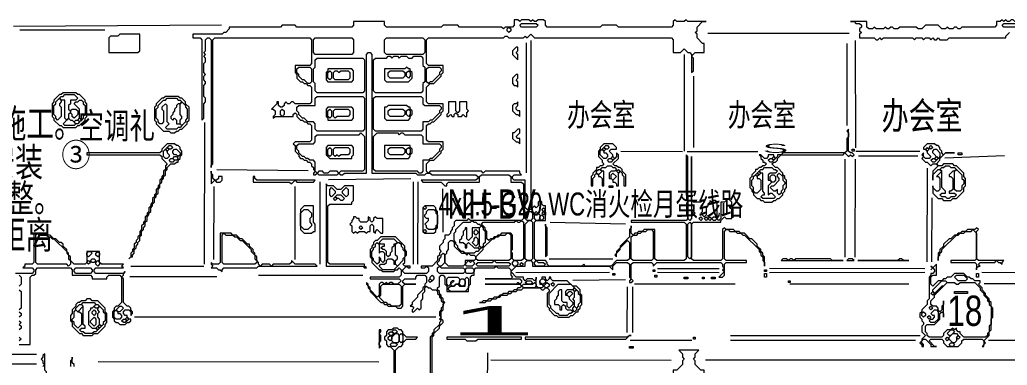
# Model space of a CAD drawing. Extents: x 10 to 1971, y 11 to 1392.
# Drawn here: x 490 to 1031, y 845 to 1034 of the extents above; entities that cross this region are included whole.
import ezdxf

# ---------------------------------------------------------------- set-up
doc = ezdxf.new("R2010")
doc.units = 0
for name, color, linetype, lineweight in [('OCR_TEXT', 6, 'Continuous', 0), ('TRACE_CURVE', 6, 'Continuous', 0), ('TRACE_STRAIGHT', 5, 'Continuous', 0), ('TRACE_TEXT_SYMBOL', 6, 'Continuous', 0)]:
    doc.layers.add(name, color=color, linetype=linetype, lineweight=lineweight)
doc.styles.add('wqy-unicode', font='wqy-unicode.lff')

msp = doc.modelspace()

# ---------------------------------------------------------------- linework, layer by layer
at = {"layer": 'TRACE_CURVE', "color": 6}
for points in [[(761, 1034), (761, 1031), (760, 1030), (756, 1030), (755, 1029), (754, 1030), (731, 1030), (730, 1031), (722, 1031), (721, 1030), (691, 1030), (690, 1031), (690, 1033), (673, 1033), (673, 1031), (672, 1030), (642, 1030), (641, 1031), (634, 1031), (633, 1030), (605, 1030), (605, 1029), (603, 1027), (602, 1027), (601, 1026), (585, 1026), (585, 1024), (589, 1024), (590, 1023), (590, 979), (591, 980), (591, 988), (592, 989), (592, 991), (591, 992), (591, 998), (592, 999), (592, 1000), (591, 1001), (591, 1003), (592, 1004), (591, 1005), (591, 1010), (592, 1011), (592, 1013), (591, 1014), (592, 1015), (591, 1016), (592, 1017), (592, 1023), (593, 1024), (594, 1024), (595, 1023), (595, 953), (595, 954), (596, 955), (596, 1023), (597, 1024), (649, 1024), (650, 1023), (650, 1010), (649, 1009), (641, 1009), (641, 1005)], [(861, 1026), (860, 1027), (861, 1028), (861, 1030), (864, 1033), (866, 1033), (856, 1033), (855, 1034), (854, 1033), (850, 1033), (849, 1034), (848, 1033), (848, 1031), (847, 1030), (818, 1030), (817, 1031), (809, 1031), (808, 1030), (779, 1030), (778, 1031), (778, 1033), (777, 1034), (774, 1034), (773, 1033), (772, 1033), (771, 1034), (770, 1033), (769, 1034), (765, 1034), (764, 1033), (763, 1034), (761, 1034)], [(745, 951), (744, 950), (743, 951), (715, 951), (714, 950), (713, 951), (713, 955), (715, 957), (717, 957), (721, 961), (721, 962), (722, 963), (722, 967), (714, 967), (713, 968), (713, 976), (714, 977), (715, 977), (716, 978), (717, 978), (721, 982), (721, 983), (722, 984), (722, 988), (714, 988), (713, 989), (713, 997), (715, 999), (717, 999), (721, 1003), (721, 1004), (722, 1005), (722, 1009), (714, 1009), (713, 1010), (713, 1023), (714, 1024), (755, 1024), (756, 1025), (757, 1025), (758, 1024), (766, 1024), (767, 1025), (768, 1024), (770, 1026), (772, 1024), (847, 1024), (848, 1023), (848, 1016), (852, 1016), (854, 1018), (856, 1016), (857, 1016), (858, 1015), (858, 1005), (859, 1006), (859, 1013), (858, 1014), (860, 1016), (865, 1016), (865, 1021), (864, 1021), (861, 1024), (861, 1026)], [(652, 951), (651, 950), (651, 949), (652, 949), (653, 950), (654, 949), (664, 949), (665, 950), (666, 949), (667, 949), (668, 950), (680, 950), (680, 1015), (681, 1016), (682, 1016), (683, 1015), (683, 950), (707, 950), (708, 949), (712, 949), (713, 950), (715, 950), (716, 949), (740, 949), (741, 948), (741, 947), (740, 946), (710, 946), (711, 945), (721, 945), (723, 943), (724, 943), (724, 944), (725, 945), (742, 945), (742, 948), (743, 949), (758, 949), (759, 948), (759, 945), (765, 945), (766, 944), (766, 925), (765, 924), (737, 924), (736, 925), (735, 924), (729, 924), (728, 923), (728, 921), (727, 920), (727, 919), (726, 918), (726, 917), (725, 916), (723, 916), (723, 914), (722, 913), (722, 912), (720, 910), (720, 908), (721, 907), (720, 906), (720, 905)], [(641, 1005), (642, 1004), (642, 1002), (644, 1000), (645, 1000), (646, 999), (647, 999), (648, 998), (649, 998), (650, 997), (650, 989), (649, 988), (641, 988), (640, 989), (639, 989), (638, 988), (637, 988), (636, 989), (635, 988), (635, 987), (634, 986), (633, 986), (632, 987), (632, 989), (631, 989), (631, 988), (628, 985), (629, 985), (630, 984), (630, 982), (629, 981), (629, 980), (630, 981), (640, 981), (640, 982), (641, 983), (642, 982), (642, 981), (644, 979), (645, 979), (646, 978), (647, 978), (648, 977), (649, 977), (650, 976), (650, 968), (649, 967), (641, 967), (640, 966), (641, 965), (641, 962), (643, 960), (643, 959), (644, 958), (645, 958), (646, 957), (647, 957), (648, 956), (649, 956), (650, 955), (650, 954), (651, 953), (651, 952), (652, 951)], [(571, 966), (568, 963), (568, 962), (567, 961), (527, 961), (527, 960), (567, 960), (568, 959), (568, 958), (571, 955), (570, 954), (570, 952), (569, 951), (569, 949), (568, 948), (568, 947), (567, 946), (567, 944), (566, 943), (566, 942), (565, 941), (565, 939), (564, 938), (564, 937), (563, 936), (563, 934), (562, 933), (562, 932), (561, 931), (561, 929), (560, 928), (560, 927), (559, 926), (559, 924), (558, 923), (558, 922), (557, 921), (557, 919), (556, 918), (556, 916), (555, 915), (555, 914), (554, 913), (554, 912), (553, 911), (553, 909), (552, 908), (552, 907), (551, 906), (551, 904), (550, 903), (551, 904), (552, 904), (552, 905), (553, 906), (553, 908), (554, 909), (554, 910), (555, 911), (555, 912), (556, 913), (556, 915), (557, 916), (557, 918)], [(557, 918), (558, 919), (558, 920), (559, 921), (559, 923), (560, 924), (560, 926), (561, 927), (561, 928), (562, 929), (562, 931), (563, 932), (563, 933), (564, 934), (564, 936), (565, 937), (565, 938), (566, 939), (566, 941), (567, 942), (567, 944), (568, 945), (568, 946), (569, 947), (569, 948), (570, 949), (570, 951), (571, 952), (571, 953), (573, 955), (575, 955), (576, 956), (577, 956), (577, 957), (578, 958), (578, 959), (579, 960), (579, 962), (578, 963), (578, 964), (577, 965), (576, 965), (575, 966), (571, 966)], [(885, 917), (884, 918), (882, 918), (881, 919), (877, 919), (876, 920), (875, 919), (875, 903), (874, 902), (859, 902), (858, 903), (858, 922), (859, 923), (874, 923), (874, 924), (876, 926), (877, 925), (880, 925), (880, 930), (879, 931), (879, 932), (880, 933), (880, 934), (878, 936), (876, 934), (874, 934), (874, 925), (873, 924), (872, 925), (872, 934), (871, 935), (870, 935), (869, 934), (868, 935), (868, 934), (867, 933), (867, 932), (866, 931), (866, 927), (865, 926), (863, 928), (864, 929), (864, 931), (863, 932), (865, 934), (864, 935), (863, 934), (859, 934), (858, 935), (858, 959), (858, 925), (857, 924), (856, 925), (856, 959), (855, 960), (855, 938), (856, 937), (856, 925), (855, 924), (825, 924), (825, 923), (854, 923), (855, 922), (855, 903)], [(855, 903), (854, 902), (839, 902), (838, 903), (838, 919), (832, 919), (831, 918), (829, 918), (828, 917), (827, 917), (826, 916), (825, 917), (825, 921), (825, 920), (824, 919), (824, 915), (819, 910), (819, 909), (817, 907), (817, 906), (816, 905), (817, 904), (817, 906), (819, 908), (819, 909), (823, 913), (824, 912), (824, 903), (823, 902), (817, 902), (814, 899), (800, 899), (799, 900), (798, 899), (780, 899), (779, 900), (779, 901), (778, 902), (773, 902), (772, 903), (772, 923), (773, 924), (778, 924), (778, 932), (777, 932), (776, 933), (776, 934), (775, 935), (774, 934), (774, 932), (773, 931), (772, 932), (770, 930), (768, 930), (767, 931), (767, 946), (761, 946), (760, 947), (760, 948), (761, 949), (765, 949), (764, 950), (764, 951), (745, 951)], [(771, 901), (771, 899), (813, 899), (815, 897), (815, 899), (817, 901), (823, 901), (824, 900), (824, 893), (825, 892), (824, 891), (824, 890), (825, 890), (826, 891), (825, 892), (825, 900), (826, 901), (836, 901), (837, 900), (837, 899), (839, 901), (874, 901), (875, 900), (875, 899), (876, 898), (875, 897), (876, 896), (873, 893), (875, 893), (876, 894), (876, 900), (877, 901), (888, 901), (888, 902), (877, 902), (876, 903), (876, 918), (877, 919), (878, 919), (879, 918), (882, 918), (883, 917), (885, 917), (886, 916), (887, 916), (895, 908), (895, 907), (896, 906), (896, 905), (897, 904), (897, 902), (898, 901), (898, 899), (898, 904), (897, 905), (897, 906), (896, 907), (896, 908), (894, 910), (894, 911), (891, 914), (890, 914), (887, 917), (885, 917)], [(720, 905), (719, 904), (719, 902), (716, 899), (710, 899), (710, 898), (712, 898), (713, 899), (714, 898), (714, 896), (713, 895), (701, 895), (700, 896), (700, 897), (702, 899), (703, 898), (704, 898), (704, 899), (701, 899), (700, 900), (701, 901), (701, 904), (702, 905), (702, 907), (701, 908), (701, 910), (696, 915), (688, 915), (686, 913), (685, 913), (684, 912), (684, 911), (683, 910), (683, 909), (682, 908), (682, 904), (683, 903), (683, 901), (687, 897), (688, 897), (689, 896), (695, 896), (696, 897), (697, 897), (698, 898), (699, 897), (699, 894), (698, 893), (682, 893), (682, 892), (698, 892), (699, 891), (697, 889), (695, 889), (694, 890), (693, 890), (692, 889), (691, 890), (690, 889), (689, 890), (688, 890), (687, 889), (687, 883), (686, 882)], [(722, 894), (723, 893), (723, 889), (724, 888), (724, 885), (736, 885), (736, 888), (737, 889), (737, 893), (738, 894), (739, 894), (739, 897), (740, 898), (750, 898), (751, 899), (752, 898), (758, 898), (759, 897), (759, 894), (760, 893), (759, 892), (745, 892), (764, 892), (765, 891), (765, 890), (764, 889), (763, 890), (762, 889), (745, 889), (764, 889), (765, 888), (764, 887), (763, 887), (762, 886), (761, 886), (760, 885), (758, 885), (757, 884), (755, 884), (754, 883), (753, 883), (752, 882), (750, 882), (749, 881), (747, 881), (746, 880), (744, 880), (743, 879), (742, 879), (745, 879), (746, 880), (748, 880), (749, 881), (751, 881), (752, 882), (753, 882), (754, 883), (757, 883), (758, 884), (759, 884), (760, 885), (762, 885), (763, 886), (765, 886)], [(765, 886), (766, 887), (775, 887), (776, 886), (777, 886), (778, 887), (779, 887), (780, 886), (780, 885), (779, 884), (779, 877), (780, 876), (780, 875), (783, 872), (784, 872), (785, 871), (791, 871), (792, 872), (793, 872), (795, 874), (796, 874), (796, 875), (797, 876), (797, 877), (798, 878), (798, 883), (797, 884), (797, 886), (795, 888), (793, 888), (790, 891), (782, 891), (781, 892), (781, 893), (780, 893), (780, 892), (779, 891), (778, 892), (778, 893), (776, 893), (776, 892), (775, 891), (775, 889), (776, 889), (777, 888), (776, 887), (774, 887), (773, 888), (773, 893), (773, 892), (772, 891), (771, 892), (768, 892), (767, 891), (766, 892), (766, 893), (762, 893), (759, 896), (762, 899), (767, 899), (767, 901), (768, 902), (770, 902), (771, 901)], [(686, 882), (682, 886), (682, 887), (681, 888), (681, 889), (680, 890), (680, 889), (681, 888), (681, 887), (682, 886), (682, 885), (688, 879), (689, 879), (690, 878), (691, 878), (692, 877), (696, 877), (697, 876), (699, 876), (700, 877), (700, 888), (701, 889), (707, 889), (701, 889), (700, 890), (700, 891), (701, 892), (707, 892), (707, 893), (708, 894), (712, 894), (713, 893), (713, 890), (712, 889), (712, 888), (711, 887), (711, 886), (708, 883), (708, 882), (705, 879), (705, 878), (704, 877), (705, 877), (706, 876), (705, 875), (705, 874), (706, 874), (708, 876), (709, 875), (710, 876), (710, 880), (711, 881), (711, 884), (712, 885), (712, 887), (713, 888), (714, 887), (715, 887), (716, 886), (718, 886), (719, 885), (719, 884), (720, 883), (720, 882)], [(716, 760), (716, 860), (717, 861), (717, 862), (720, 865), (720, 866), (722, 868), (722, 869), (721, 870), (721, 874), (722, 875), (722, 878), (723, 879), (722, 880), (722, 881), (721, 882), (721, 883), (720, 884), (720, 885), (719, 886), (719, 887), (720, 888), (720, 893), (721, 894), (722, 894)], [(720, 882), (721, 881), (721, 880), (722, 879), (722, 877), (721, 876), (721, 875), (720, 874), (720, 872), (721, 871), (720, 870), (721, 869), (720, 868), (720, 867), (717, 864), (717, 863), (716, 862), (716, 861), (715, 860), (715, 760)], [(696, 778), (696, 853), (698, 855), (699, 855), (700, 856), (700, 857), (702, 859), (707, 859), (708, 860), (702, 860), (700, 862), (700, 863), (699, 864), (698, 864), (697, 865), (695, 865), (694, 864), (692, 864), (691, 863), (691, 861), (690, 860), (690, 859), (691, 858), (691, 856), (692, 855), (693, 855), (695, 853), (695, 778)]]:
    msp.add_lwpolyline(points, dxfattribs=at)
for points in [[(757, 1029), (758, 1030), (759, 1029), (759, 1028), (758, 1027), (757, 1028)], [(764, 1031), (765, 1032), (773, 1032), (774, 1031), (773, 1030), (765, 1030)], [(651, 1023), (652, 1024), (672, 1024), (673, 1023), (673, 1016), (672, 1015), (652, 1015), (651, 1016)], [(690, 1023), (691, 1024), (711, 1024), (712, 1023), (712, 1016), (711, 1015), (691, 1015), (690, 1016)], [(652, 1012), (653, 1013), (678, 1013), (679, 1012), (679, 995), (678, 994), (653, 994), (652, 995), (652, 999), (651, 1000), (651, 1007), (652, 1008)], [(691, 1013), (692, 1014), (693, 1014), (694, 1013), (695, 1014), (697, 1014), (698, 1013), (699, 1014), (702, 1014), (703, 1013), (705, 1013), (706, 1014), (710, 1014), (711, 1013), (711, 1009), (712, 1008), (712, 1000), (711, 999), (711, 995), (710, 994), (685, 994), (684, 995), (684, 1012), (685, 1013)], [(642, 1007), (643, 1008), (649, 1008), (650, 1007), (650, 1000), (649, 999), (648, 999), (646, 1001), (645, 1001), (643, 1003), (643, 1004), (642, 1005)], [(713, 1007), (714, 1008), (720, 1008), (721, 1007), (721, 1006), (720, 1005), (720, 1004), (716, 1000), (715, 1000), (714, 999), (713, 1000)], [(652, 991), (653, 992), (678, 992), (679, 991), (679, 974), (678, 973), (653, 973), (652, 974), (652, 977), (651, 978), (648, 978), (646, 980), (645, 980), (643, 982), (643, 983), (642, 984), (642, 986), (643, 987), (652, 987)], [(684, 991), (685, 992), (710, 992), (711, 991), (711, 988), (712, 987), (720, 987), (721, 986), (721, 985), (720, 984), (720, 983), (716, 979), (715, 979), (714, 978), (711, 978), (711, 974), (710, 973), (685, 973), (684, 974)], [(633, 984), (634, 985), (635, 984), (635, 982), (634, 981), (633, 982)], [(676, 971), (677, 972), (679, 970), (679, 952), (678, 951), (666, 951), (665, 950), (664, 951), (660, 951), (659, 950), (657, 950), (656, 951), (654, 951), (653, 950), (652, 951), (652, 956), (651, 957), (649, 957), (648, 958), (647, 958), (646, 959), (645, 959), (643, 961), (643, 962), (642, 963), (642, 965), (643, 966), (651, 966), (652, 967), (652, 970), (653, 971)], [(686, 972), (697, 972), (698, 971), (699, 972), (700, 972), (701, 971), (710, 971), (711, 970), (711, 966), (720, 966), (721, 965), (721, 964), (720, 963), (720, 962), (716, 958), (715, 958), (714, 957), (711, 957), (711, 951), (710, 950), (709, 950), (708, 951), (685, 951), (684, 952), (684, 970)], [(569, 962), (570, 963), (571, 962), (571, 961), (572, 960), (572, 959), (571, 958), (570, 958), (569, 959)], [(570, 963), (571, 964), (572, 963), (571, 962)], [(571, 964), (572, 965), (573, 965), (574, 964), (573, 963), (572, 963)], [(574, 962), (575, 963), (576, 963), (578, 961), (578, 960), (577, 959), (576, 960), (575, 960), (574, 961)], [(572, 957), (573, 958), (574, 958), (575, 957), (574, 956), (573, 956)], [(574, 958), (575, 959), (576, 959), (577, 958), (576, 957), (575, 957)], [(776, 930), (777, 931), (778, 930), (777, 929)], [(767, 928), (768, 929), (770, 929), (771, 928), (771, 925), (770, 924), (768, 924), (767, 925)], [(772, 928), (773, 929), (775, 927), (775, 925), (774, 924), (773, 924), (772, 925)], [(775, 926), (776, 927), (777, 926), (777, 925), (776, 924), (775, 925)], [(776, 928), (777, 929), (778, 928), (777, 927)], [(858, 928), (859, 929), (860, 928), (859, 927)], [(862, 925), (863, 926), (864, 925), (863, 924)], [(865, 925), (866, 926), (867, 925), (866, 924)], [(867, 925), (868, 926), (869, 925), (868, 924)], [(869, 925), (870, 926), (871, 926), (872, 925), (871, 924), (870, 924)], [(737, 923), (738, 924), (739, 923), (740, 923), (741, 922), (742, 922), (743, 921), (742, 920), (738, 920), (738, 915), (736, 913), (735, 914), (735, 920), (734, 920), (734, 919), (733, 918), (733, 916), (732, 915), (732, 914), (731, 913), (731, 912), (733, 912), (734, 911), (734, 909), (735, 909), (735, 911), (736, 912), (739, 909), (741, 909), (742, 908), (741, 907), (740, 907), (739, 906), (734, 906), (733, 907), (732, 907), (730, 909), (730, 910), (729, 911), (729, 912), (728, 913), (728, 917), (729, 918), (729, 919), (733, 923)], [(739, 918), (740, 919), (741, 918), (741, 917), (740, 916), (739, 917)], [(742, 920), (743, 921), (744, 920), (744, 919), (745, 918), (745, 912), (744, 911), (744, 910), (743, 909), (742, 910)], [(761, 923), (762, 924), (763, 923), (764, 923), (765, 924), (766, 923), (766, 903), (765, 902), (761, 902), (760, 903), (760, 906), (759, 907), (760, 908), (760, 916), (759, 917), (754, 917), (753, 916), (752, 916), (751, 915), (750, 915), (749, 914), (748, 914), (747, 913), (746, 914), (746, 918), (745, 919), (745, 920), (743, 922), (744, 923)], [(769, 924), (770, 924), (771, 923), (771, 903), (770, 902), (768, 902), (767, 903), (767, 922)], [(833, 918), (834, 919), (836, 919), (837, 918), (837, 903), (836, 902), (826, 902), (825, 903), (825, 915), (826, 916), (828, 916), (829, 917), (830, 917), (831, 918)], [(856, 922), (857, 923), (858, 922), (858, 904), (857, 903), (856, 904)], [(689, 914), (695, 914), (697, 912), (696, 911), (695, 911), (695, 910), (694, 909), (694, 907), (693, 906), (693, 905), (692, 904), (691, 905), (691, 907), (690, 908), (689, 908), (688, 909), (689, 910), (690, 910), (690, 911), (688, 911), (687, 912)], [(739, 914), (740, 915), (741, 914), (741, 911), (740, 910), (738, 912), (739, 913)], [(756, 916), (757, 917), (758, 917), (759, 916), (759, 903), (758, 902), (741, 902), (740, 903), (740, 904), (744, 908), (744, 909), (749, 914), (750, 914), (751, 915), (752, 915), (753, 916)], [(685, 911), (686, 912), (687, 911), (687, 906), (688, 907), (689, 907), (690, 906), (690, 902), (689, 901), (688, 902), (688, 903), (687, 904), (687, 901), (686, 900), (684, 902), (684, 903), (683, 904), (683, 907), (684, 908), (684, 909), (685, 910)], [(696, 911), (697, 912), (698, 912), (699, 911), (699, 910), (700, 909), (700, 908), (701, 907), (701, 904), (700, 903), (700, 902), (697, 899), (696, 900), (696, 902), (697, 903), (697, 904), (696, 905)], [(725, 912), (726, 913), (727, 913), (728, 912), (728, 910), (732, 906), (734, 906), (735, 905), (736, 906), (737, 905), (739, 905), (740, 904), (740, 903), (739, 902), (734, 902), (734, 900), (733, 899), (725, 899), (723, 901), (723, 905), (724, 906), (724, 907), (725, 908)], [(741, 909), (742, 910), (743, 909), (742, 908)], [(691, 902), (692, 903), (694, 903), (695, 902), (695, 900), (696, 900), (697, 899), (695, 897), (689, 897), (687, 899), (688, 900), (690, 900), (691, 901)], [(721, 905), (722, 906), (723, 905), (723, 901), (721, 899), (720, 899), (719, 900), (719, 901), (720, 902), (720, 903), (721, 904)], [(719, 898), (720, 899), (721, 898), (733, 898), (734, 897), (734, 896), (733, 895), (720, 895), (719, 896)], [(736, 902), (737, 901), (738, 902), (739, 901), (739, 900), (738, 899), (735, 899), (734, 900)], [(734, 897), (735, 898), (738, 898), (739, 897), (739, 896), (738, 895), (735, 895), (734, 896)], [(749, 901), (750, 902), (751, 901), (758, 901), (759, 900), (758, 899), (741, 899), (740, 900), (741, 901)], [(760, 901), (761, 902), (762, 902), (763, 901), (763, 900), (762, 899), (761, 899), (760, 900)], [(764, 900), (765, 901), (766, 900), (765, 899)], [(772, 901), (773, 902), (774, 901), (777, 901), (778, 900), (777, 899), (773, 899), (772, 900)], [(714, 891), (715, 892), (716, 891), (715, 890)], [(715, 893), (716, 894), (717, 893), (717, 892), (716, 891), (715, 892)], [(724, 892), (725, 893), (730, 893), (731, 892), (731, 890), (730, 889), (729, 889), (728, 888), (727, 888), (726, 889), (728, 891), (727, 891), (726, 890), (726, 889), (725, 888), (724, 889)], [(734, 892), (735, 893), (736, 892), (736, 887), (734, 885), (726, 885), (725, 886), (725, 887), (726, 888), (728, 888), (729, 889), (730, 889), (731, 888), (734, 888)], [(731, 891), (732, 892), (733, 892), (734, 891), (734, 889), (733, 888), (732, 888), (731, 889)], [(775, 891), (776, 892), (777, 892), (778, 891), (778, 890), (777, 889), (776, 889), (775, 890)], [(688, 888), (689, 889), (698, 889), (699, 888), (699, 878), (698, 877), (694, 877), (693, 878), (692, 878), (691, 879), (690, 879), (687, 882), (688, 883)], [(771, 889), (772, 890), (773, 889), (773, 888), (772, 887), (766, 887), (765, 888), (766, 889)], [(767, 890), (768, 891), (770, 891), (771, 890), (770, 889), (768, 889)], [(779, 890), (780, 889), (780, 888), (779, 887), (778, 887), (777, 888)], [(785, 889), (792, 889), (794, 887), (793, 886), (790, 886), (789, 885), (789, 883), (790, 883), (791, 882), (791, 881), (793, 879), (793, 878), (791, 876), (790, 877), (790, 879), (788, 879), (787, 880), (787, 886), (786, 886), (785, 885), (785, 883), (784, 882), (784, 881), (783, 880), (783, 878), (785, 878), (786, 877), (786, 875), (787, 875), (787, 877), (788, 878), (789, 877), (789, 876), (790, 875), (792, 875), (793, 874), (792, 873), (791, 873), (790, 872), (786, 872), (785, 873), (784, 873), (781, 876), (781, 877), (780, 878), (780, 884)], [(781, 889), (782, 890), (783, 889), (782, 888)], [(793, 886), (794, 887), (795, 886), (794, 885)], [(790, 884), (791, 885), (792, 885), (793, 884), (791, 882), (790, 883)], [(794, 885), (795, 886), (796, 885), (796, 884), (797, 883), (797, 879), (796, 878), (796, 877), (795, 876), (794, 877), (794, 880), (793, 881), (794, 882)], [(793, 876), (794, 877), (795, 876), (795, 875), (794, 874), (793, 875)], [(692, 862), (693, 863), (694, 863), (695, 862), (694, 861), (693, 861)], [(692, 860), (693, 861), (694, 860), (694, 859), (693, 858), (692, 859)], [(694, 863), (695, 864), (696, 864), (697, 863), (696, 862), (695, 862)], [(696, 862), (697, 862), (698, 861), (698, 858), (697, 857), (695, 857), (694, 858), (694, 860)], [(698, 861), (699, 862), (700, 861), (700, 858), (699, 857), (698, 858)], [(693, 856), (694, 857), (696, 857), (697, 856), (696, 855), (694, 855)]]:
    msp.add_lwpolyline(points, close=True, dxfattribs=at)
at = {"layer": 'TRACE_STRAIGHT', "color": 5}
for p, q in [((486.89, 1030.4), (600.66, 1031.22)), ((490.36, 1028.38), (536.88, 1028.38)), ((770.18, 932.62), (770.21, 1022.63)), ((866.87, 1026.7), (944.37, 1026.72)), ((947.61, 1022.63), (947.67, 963.87)), ((767.43, 1021.38), (767.51, 950.12)), ((943, 1021), (943, 976)), ((854, 1015), (854, 962)), ((859, 1003), (859, 964)), ((591.44, 900.12), (591.62, 977.63)), ((819.37, 961.89), (853.13, 961.81)), ((855.62, 961.77), (894.37, 961.87)), ((942.05, 903.87), (942.06, 957.63)), ((947.62, 903.87), (947.66, 957.63)), ((948, 962), (983, 962)), ((949.37, 959.35), (981.88, 959.34)), ((996.64, 958.34), (1029.4, 959.54)), ((598.12, 951.88), (648.14, 951.38)), ((987.01, 901.37), (987.19, 952.63)), ((659.36, 946.42), (704.38, 946.95)), ((596.48, 902.62), (596.78, 942.63)), ((640.81, 942.63), (640.85, 902.62)), ((654.45, 945.13), (654.51, 900.12)), ((705.6, 945.13), (705.61, 900.12)), ((708.25, 900.12), (708.34, 945.13)), ((721.66, 941.38), (721.85, 917.63)), ((989.61, 901.37), (989.73, 936.37)), ((780.61, 923.13), (821.86, 922.08)), ((780, 903), (815, 903)), ((551, 899), (591, 899)), ((839.38, 897.67), (873.12, 897.68)), ((900.63, 897.84), (985.63, 897.7)), ((550.62, 893.37), (598.12, 893.33)), ((621, 894), (678, 894)), ((761.87, 895.57), (813.12, 895.59)), ((839.38, 895.59), (873.13, 895.52)), ((900.62, 895.56), (985.63, 895.59)), ((1016.88, 895.63), (1049.38, 895.49)), ((793.11, 891.23), (821.87, 891.71)), ((822.85, 862.62), (822.86, 887.63)), ((825.89, 862.62), (825.89, 887.63)), ((826.87, 889.35), (881.88, 889.33)), ((911.87, 889.34), (976.88, 889.34)), ((1018.12, 889.47), (1153.13, 889)), ((553.13, 871.1), (718.12, 871.12)), ((879.37, 860.93), (983.13, 860.89)), ((824.37, 858.47), (858.13, 858.36)), ((879.37, 858.4), (980.63, 858.39)), ((1020.62, 858.4), (1101.88, 858.38)), ((361.87, 850.7), (499.37, 850.77)), ((745.99, 758.88), (746.51, 851.38)), ((361.87, 845.96), (499.38, 845.42)), ((533.12, 846.63), (686.87, 846.52)), ((748.12, 847.57), (846.87, 847.53)), ((865.63, 847.66), (1111.88, 847.59))]:
    msp.add_line(p, q, dxfattribs=at)
at = {"layer": 'TRACE_TEXT_SYMBOL', "color": 6}
for points in [[(1028, 1034), (1027, 1033), (1025, 1033), (1025, 1031), (1024, 1030), (1006, 1030), (1005, 1029), (1004, 1029), (1003, 1030), (1002, 1030), (1001, 1029), (999, 1029), (998, 1030), (997, 1029), (995, 1029), (993, 1031), (986, 1031), (984, 1029), (982, 1029), (981, 1030), (972, 1030), (971, 1029), (969, 1029), (968, 1030), (967, 1030), (966, 1029), (965, 1029), (964, 1030), (963, 1029), (959, 1029), (958, 1030), (957, 1029), (955, 1029), (954, 1030), (954, 1033), (945, 1033), (947, 1033), (948, 1032), (950, 1032), (951, 1031), (951, 1030), (950, 1029), (950, 1028), (951, 1027), (950, 1026), (950, 1024), (958, 1024), (959, 1023), (960, 1023), (961, 1024), (962, 1023), (963, 1024), (979, 1024), (980, 1023), (981, 1024), (984, 1024), (985, 1023), (986, 1024), (988, 1024), (989, 1023), (990, 1024), (991, 1023), (992, 1023), (993, 1024)], [(1073, 1029), (1071, 1029), (1070, 1030), (1061, 1030), (1060, 1029), (1058, 1029), (1057, 1030), (1043, 1030), (1042, 1031), (1042, 1033), (1040, 1033), (1039, 1034), (1038, 1033), (1035, 1033), (1034, 1034), (1033, 1034), (1032, 1033), (1031, 1033), (1030, 1034), (1029, 1033), (1028, 1034)], [(993, 1024), (994, 1023), (998, 1023), (999, 1024), (1030, 1024), (1030, 1025), (1032, 1027)], [(944, 974), (943, 973), (944, 972), (944, 970), (943, 969), (943, 962), (942, 961), (908, 961), (907, 960), (905, 960), (905, 959), (904, 958), (903, 959), (903, 960), (900, 960), (900, 959), (899, 958), (898, 958), (896, 960), (895, 960), (896, 959), (896, 958), (897, 957), (897, 956), (898, 956), (899, 955), (898, 954), (897, 954), (896, 953), (895, 953), (894, 952), (893, 952), (893, 951), (891, 949), (891, 948), (890, 947), (890, 942), (891, 941), (891, 940), (892, 939), (892, 938), (894, 936), (895, 936), (896, 935), (897, 935), (898, 934), (902, 934), (903, 935), (904, 935), (905, 936), (906, 936), (908, 938), (908, 939), (909, 940), (909, 941), (910, 942), (910, 946), (909, 947), (909, 948), (908, 949), (908, 950), (905, 953), (904, 953), (902, 955)], [(902, 955), (903, 956), (904, 956), (905, 957), (905, 958), (907, 960), (941, 960), (942, 961), (944, 959), (945, 960), (946, 959), (947, 960), (946, 961), (945, 961), (944, 962), (944, 974)], [(810, 966), (808, 964), (808, 963), (807, 962), (807, 959), (809, 957), (809, 956), (810, 955), (809, 954), (808, 954), (807, 953), (806, 953), (806, 952), (804, 950), (804, 949), (803, 948), (803, 943), (804, 943), (804, 947), (805, 948), (805, 949), (806, 950), (807, 949), (807, 948), (808, 948), (809, 947), (809, 943), (810, 943), (810, 951), (809, 951), (808, 952), (809, 953), (811, 953), (812, 954), (814, 954), (815, 953), (816, 953), (817, 952), (816, 951), (814, 951), (813, 950), (813, 947), (814, 947), (815, 946), (815, 945), (816, 945), (817, 944), (817, 943), (818, 943), (818, 950), (819, 951), (820, 950), (820, 949), (821, 948), (821, 943), (822, 943), (822, 949), (820, 951), (820, 952), (819, 953), (818, 953), (817, 954), (816, 954), (815, 955)], [(815, 955), (818, 958), (818, 960), (817, 961), (817, 959), (816, 958), (815, 959), (815, 960), (813, 962), (814, 963), (817, 963), (817, 964), (815, 966), (810, 966)], [(987, 966), (985, 964), (985, 963), (986, 963), (987, 962), (987, 961), (989, 959), (988, 958), (986, 958), (985, 959), (985, 961), (984, 960), (985, 959), (984, 958), (986, 956), (987, 956), (989, 954), (990, 955), (992, 955), (993, 954), (990, 951), (990, 946), (990, 949), (993, 952), (994, 952), (995, 951), (992, 948), (993, 948), (994, 947), (994, 941), (993, 940), (992, 940), (990, 942), (990, 943), (990, 939), (993, 936), (995, 936), (996, 935), (1000, 935), (1001, 936), (1003, 936), (1007, 940), (1007, 942), (1008, 943), (1008, 947), (1007, 948), (1007, 950), (1003, 954), (1002, 954), (1001, 955), (996, 955), (995, 954), (993, 954), (992, 955), (994, 957), (994, 958), (997, 961), (1002, 961), (997, 961), (996, 960), (995, 961), (995, 962), (994, 963), (994, 964)], [(994, 964), (993, 965), (992, 965), (991, 966), (987, 966)], [(498, 917), (498, 901), (497, 900), (493, 900), (493, 899), (492, 898), (497, 898), (498, 897), (498, 896), (497, 895), (488, 895)], [(545, 867), (548, 867), (549, 868), (550, 868), (551, 869), (551, 870), (550, 870), (549, 871), (549, 872), (548, 872), (547, 873), (547, 874), (548, 875), (550, 875), (551, 874), (551, 872), (552, 873), (552, 874), (551, 875), (551, 876), (550, 877), (549, 877), (547, 879), (547, 892), (546, 893), (547, 894), (547, 895), (548, 896), (547, 895), (532, 895), (531, 896), (531, 897), (532, 898), (547, 898), (546, 899), (547, 900), (535, 900), (534, 901), (534, 907), (527, 907), (527, 901), (526, 900), (520, 900), (518, 902), (518, 904), (517, 905), (517, 906), (516, 907), (516, 908), (514, 910), (514, 911), (513, 912), (512, 912), (510, 914), (509, 914), (507, 916), (505, 916), (504, 917), (498, 917)], [(490, 856), (496, 856), (496, 893), (497, 894), (498, 894), (499, 895), (499, 897), (500, 898), (518, 898), (519, 897), (519, 894), (529, 894), (530, 893), (530, 892), (538, 892), (538, 893), (539, 894), (545, 894), (546, 893), (546, 879), (544, 877), (543, 877), (542, 876), (542, 875), (541, 874), (541, 871), (542, 870), (542, 869), (543, 868), (544, 868), (545, 867)], [(992, 900), (990, 898), (989, 899), (990, 898), (989, 897), (990, 898), (991, 897), (991, 896), (990, 895), (989, 895), (989, 894), (988, 893), (988, 881), (987, 880), (987, 878), (984, 875), (984, 874), (983, 873), (983, 871), (984, 870), (984, 869), (985, 868), (985, 867), (984, 866), (984, 863), (986, 861), (984, 859), (984, 858), (983, 857), (984, 856), (984, 855), (985, 855), (985, 856), (984, 857), (984, 858), (985, 859), (986, 859), (989, 856), (989, 855), (992, 855), (991, 855), (988, 858), (989, 859), (995, 859), (996, 858), (996, 857), (998, 855), (1004, 855), (1006, 857), (1006, 858), (1007, 859), (1017, 859), (1018, 858), (1018, 856), (1017, 855), (1018, 855), (1018, 856), (1019, 857), (1018, 858), (1021, 861), (1021, 863), (1022, 864), (1022, 870), (1023, 871)], [(1023, 871), (1023, 876), (1022, 877), (1022, 879), (1021, 880), (1021, 881), (1019, 883), (1019, 884), (1017, 886), (1017, 887), (1015, 889), (1016, 890), (1016, 891), (1013, 891), (1012, 892), (1011, 892), (1010, 893), (1009, 893), (1007, 895), (1002, 895), (1000, 893), (998, 893), (997, 892), (996, 892), (995, 891), (993, 891), (990, 888), (989, 889), (989, 893), (990, 894), (992, 894), (992, 900)], [(490, 894), (491, 893), (491, 889), (490, 888)], [(490, 886), (491, 885), (491, 876), (490, 875)], [(490, 874), (491, 873), (491, 872), (490, 871)], [(490, 869), (491, 868), (490, 867), (491, 866), (491, 865), (490, 864)], [(490, 860), (491, 859), (490, 858)], [(504, 851), (503, 850), (503, 849), (502, 848), (503, 847), (503, 846), (504, 845), (503, 844)], [(506, 835), (505, 836), (505, 841), (504, 842), (504, 851)], [(520, 844), (520, 845), (519, 846), (519, 849), (519, 848), (518, 847), (518, 844)]]:
    msp.add_lwpolyline(points, dxfattribs=at)
for points in [[(1028, 1031), (1029, 1032), (1038, 1032), (1039, 1031), (1038, 1030), (1029, 1030)], [(545, 1026), (544, 1025), (540, 1025), (539, 1024), (539, 1016), (555, 1016), (556, 1017), (556, 1026)], [(762, 1019), (760, 1017), (760, 1015), (763, 1012), (763, 1015), (762, 1016), (763, 1017), (763, 1019)], [(659, 1007), (659, 1006), (658, 1005), (658, 1001), (659, 1000), (672, 1000), (673, 1001), (673, 1006), (672, 1007)], [(659, 1005), (660, 1006), (661, 1005), (661, 1002), (660, 1001), (659, 1002)], [(662, 1005), (663, 1006), (664, 1006), (665, 1005), (666, 1006), (670, 1006), (671, 1005), (671, 1002), (670, 1001), (663, 1001), (662, 1002)], [(702, 1008), (701, 1007), (690, 1007), (690, 1001), (691, 1000), (703, 1000), (705, 1002), (705, 1005), (704, 1006), (704, 1007), (703, 1007)], [(692, 1005), (693, 1006), (700, 1006), (701, 1005), (701, 1003), (700, 1002), (693, 1002), (692, 1003)], [(702, 1005), (703, 1006), (704, 1005), (704, 1003), (703, 1002), (702, 1003)], [(762, 1004), (760, 1002), (760, 999), (761, 998), (762, 998), (763, 997), (763, 1000), (762, 1001), (763, 1002), (763, 1004)], [(514, 994), (513, 993), (512, 993), (509, 990), (509, 989), (508, 988), (508, 981), (509, 980), (509, 979), (512, 976), (513, 976), (514, 975), (521, 975), (522, 976), (523, 976), (526, 979), (526, 980), (527, 981), (527, 988), (526, 989), (526, 990), (523, 993), (522, 993), (521, 994)], [(512, 991), (513, 990), (513, 989), (512, 988), (512, 987), (513, 986), (513, 981), (511, 979), (510, 980), (510, 981), (509, 982), (509, 987), (510, 988), (510, 989)], [(514, 992), (515, 993), (520, 993), (522, 991), (521, 990), (518, 990), (518, 988), (517, 987), (517, 985), (518, 984), (518, 983), (517, 982), (517, 980), (516, 979), (515, 980), (515, 990), (513, 990), (512, 991), (513, 992)], [(522, 989), (523, 990), (524, 990), (525, 989), (525, 988), (526, 987), (526, 982), (525, 981), (525, 980), (524, 979), (523, 980), (523, 985), (520, 988), (521, 989)], [(570, 992), (569, 991), (568, 991), (565, 988), (565, 987), (564, 986), (564, 979), (565, 978), (565, 977), (569, 973), (572, 973), (573, 972), (575, 972), (576, 973), (577, 973), (578, 974), (579, 974), (582, 977), (582, 978), (583, 979), (583, 986), (581, 988), (581, 989), (579, 991), (578, 991), (577, 992)], [(570, 990), (571, 991), (576, 991), (577, 990), (578, 990), (579, 989), (578, 988), (577, 988), (576, 987), (576, 986), (575, 985), (575, 984), (574, 983), (574, 982), (573, 981), (573, 980), (574, 979), (575, 980), (576, 979), (576, 977), (578, 977), (579, 976), (578, 975), (577, 975), (576, 974), (571, 974), (570, 975), (572, 977), (571, 978), (571, 987), (570, 988), (568, 986), (568, 985), (569, 984), (569, 978), (568, 977), (567, 977), (566, 978), (566, 979), (565, 980), (565, 985), (566, 986), (566, 987), (569, 990)], [(518, 984), (519, 985), (521, 985), (522, 984), (522, 982), (520, 980), (519, 981), (519, 982), (518, 983)], [(578, 988), (579, 989), (581, 987), (581, 986), (582, 985), (582, 980), (581, 979), (581, 978), (579, 976), (578, 977), (578, 979), (579, 980), (579, 981), (578, 982)], [(659, 986), (658, 985), (658, 981), (659, 980), (659, 979), (672, 979), (673, 980), (673, 985), (672, 986)], [(659, 984), (660, 985), (661, 984), (661, 981), (660, 980), (659, 981)], [(662, 984), (663, 985), (670, 985), (671, 984), (671, 982), (670, 981), (664, 981), (663, 980), (662, 981)], [(692, 987), (691, 986), (690, 986), (690, 980), (691, 979), (703, 979), (704, 980), (704, 981), (705, 982), (705, 984), (704, 985), (704, 986), (703, 986), (702, 987)], [(692, 984), (693, 985), (700, 985), (701, 984), (701, 982), (700, 981), (693, 981), (692, 982)], [(702, 984), (703, 985), (704, 984), (704, 982), (703, 981), (702, 982)], [(725, 989), (725, 983), (724, 982), (724, 981), (725, 981), (726, 982), (727, 981), (728, 981), (728, 982), (729, 983), (730, 982), (730, 981), (732, 981), (733, 982), (734, 981), (735, 981), (735, 983), (736, 984), (735, 985), (735, 989), (731, 989), (731, 984), (730, 983), (729, 984), (729, 989)], [(763, 989), (762, 988), (761, 988), (760, 987), (760, 984), (762, 982), (763, 982), (764, 981), (764, 984), (763, 984), (762, 985), (762, 986), (763, 987)], [(517, 980), (518, 979), (519, 979), (521, 977), (520, 976), (515, 976), (514, 977)], [(520, 978), (521, 979), (522, 979), (523, 978), (522, 977), (521, 977)], [(522, 979), (523, 980), (524, 979), (523, 978)], [(763, 974), (761, 972), (760, 972), (760, 969), (762, 967), (763, 967), (764, 966), (764, 969), (763, 969), (762, 970), (764, 972), (764, 974)], [(659, 965), (658, 964), (658, 960), (660, 958), (672, 958), (672, 959), (673, 960), (673, 964), (672, 965)], [(659, 963), (660, 964), (661, 963), (661, 960), (660, 959), (659, 960)], [(662, 963), (663, 964), (670, 964), (671, 963), (671, 961), (670, 960), (666, 960), (665, 959), (664, 960), (663, 959), (662, 960)], [(690, 965), (690, 959), (691, 958), (703, 958), (704, 959), (704, 960), (705, 961), (705, 963), (704, 964), (704, 965)], [(692, 963), (693, 964), (700, 964), (701, 963), (701, 961), (700, 960), (693, 960), (692, 961)], [(702, 963), (703, 964), (704, 963), (704, 961), (703, 960), (702, 961)], [(808, 962), (809, 963), (810, 962), (810, 961), (811, 961), (812, 960), (812, 959), (811, 958), (810, 958), (808, 960)], [(809, 963), (810, 964), (811, 963), (810, 962)], [(810, 964), (811, 965), (812, 965), (813, 964), (812, 963), (811, 963)], [(946, 963), (947, 963), (947, 962), (946, 962)], [(986, 963), (987, 964), (988, 963), (987, 962)], [(988, 964), (989, 965), (990, 964), (989, 963)], [(990, 962), (991, 963), (992, 963), (994, 961), (994, 959), (993, 958), (990, 961)], [(812, 957), (813, 958), (814, 958), (815, 957), (814, 956), (813, 956)], [(814, 958), (815, 959), (816, 958), (815, 957)], [(900, 957), (901, 958), (902, 958), (903, 957), (902, 956), (901, 956)], [(902, 958), (903, 959), (904, 958), (903, 957)], [(989, 957), (990, 958), (991, 958), (992, 957), (991, 956), (990, 956)], [(991, 958), (992, 959), (993, 958), (992, 957)], [(1004, 961), (1006, 961), (1006, 960), (1004, 960)], [(806, 951), (807, 952), (808, 952), (809, 951), (807, 949), (806, 950)], [(817, 951), (818, 952), (819, 951), (818, 950)], [(897, 952), (898, 953), (902, 953), (903, 952), (904, 952), (905, 951), (904, 950), (901, 950), (900, 949), (900, 946), (901, 946), (902, 945), (900, 943), (900, 938), (901, 939), (902, 939), (904, 937), (903, 936), (897, 936), (896, 937), (897, 938), (898, 938), (898, 939), (897, 940), (897, 950), (896, 950), (895, 951), (896, 952)], [(996, 953), (997, 954), (999, 954), (1000, 953), (1002, 953), (1003, 952), (1002, 951), (1001, 951), (999, 949), (999, 948), (1000, 948), (1001, 947), (1001, 941), (1000, 940), (999, 940), (999, 939), (1002, 939), (1003, 938), (1002, 937), (1000, 937), (999, 936), (998, 936), (997, 937), (995, 937), (994, 938), (995, 939), (997, 939), (997, 940), (995, 942), (995, 951), (994, 952), (995, 953)], [(1002, 951), (1003, 952), (1006, 949), (1006, 947), (1007, 946), (1007, 944), (1006, 943), (1006, 941), (1005, 940), (1003, 940), (1002, 941)], [(595, 951), (595, 944), (597, 946), (598, 945), (600, 945), (601, 946), (601, 948), (599, 948), (599, 947), (598, 946), (597, 946), (596, 947), (596, 949), (595, 950)], [(618, 948), (618, 945), (638, 945), (639, 944), (641, 946), (642, 945), (651, 945), (652, 946), (620, 946), (619, 947), (619, 948)], [(814, 949), (815, 950), (817, 948), (815, 946), (814, 947)], [(892, 948), (893, 949), (894, 948), (894, 947), (895, 947), (896, 946), (896, 941), (894, 939), (893, 939), (892, 940), (892, 942), (891, 943), (891, 946), (892, 947)], [(893, 949), (894, 950), (895, 949), (894, 948)], [(894, 950), (895, 951), (896, 950), (895, 949)], [(905, 949), (906, 950), (908, 948), (908, 946), (909, 945), (909, 944), (908, 943), (908, 941), (907, 940), (907, 939), (906, 938), (905, 939), (905, 941), (904, 940), (903, 940), (901, 942), (902, 943), (903, 943), (906, 946), (906, 947), (905, 948)], [(901, 948), (902, 949), (903, 949), (904, 948), (904, 946), (903, 945), (902, 945), (901, 946)], [(658, 944), (658, 899), (678, 899), (679, 898), (680, 898), (679, 899), (679, 900), (660, 900), (659, 901), (659, 932), (660, 933), (672, 933), (672, 934), (673, 935), (673, 943), (668, 943), (666, 941), (664, 941), (662, 943), (659, 943)], [(660, 941), (661, 942), (663, 940), (663, 939), (661, 937), (660, 938)], [(669, 942), (670, 941), (670, 938), (669, 937), (667, 939), (667, 940)], [(813, 943), (815, 943), (815, 942), (813, 942)], [(662, 936), (663, 937), (664, 936), (663, 935)], [(663, 937), (664, 938), (666, 938), (668, 936), (667, 935), (666, 935), (665, 936), (664, 936)], [(646, 932), (644, 930), (644, 919), (646, 917), (650, 917), (651, 918), (652, 918), (652, 922), (651, 923), (651, 932)], [(646, 930), (648, 930), (650, 928), (650, 926), (649, 925), (649, 923), (650, 922), (650, 921), (648, 919), (646, 919), (644, 921), (644, 928)], [(712, 932), (711, 931), (711, 918), (712, 917), (717, 917), (718, 918), (718, 919), (719, 920), (719, 929), (718, 930), (718, 931), (717, 932)], [(711, 931), (712, 932), (713, 931), (712, 930)], [(713, 929), (714, 930), (717, 930), (718, 929), (718, 928), (719, 927), (719, 922), (718, 921), (718, 920), (717, 919), (714, 919), (713, 920), (713, 921), (712, 922), (714, 924), (714, 925), (713, 925), (712, 926), (712, 927), (713, 928)], [(673, 926), (673, 925), (672, 924), (672, 923), (671, 922), (672, 921), (672, 918), (673, 917), (674, 918), (675, 917), (676, 918), (679, 918), (680, 917), (681, 918), (682, 918), (682, 921), (683, 922), (684, 921), (684, 918), (685, 917), (685, 918), (686, 919), (688, 917), (689, 917), (689, 925), (686, 925), (685, 926), (684, 925), (684, 924), (683, 923), (682, 924), (682, 925), (681, 926), (681, 924), (680, 923), (677, 923), (676, 924), (676, 925), (675, 925), (674, 926)], [(676, 920), (677, 921), (678, 920), (677, 919)], [(711, 918), (712, 919), (713, 918), (712, 917)], [(778, 922), (778, 904), (779, 905), (779, 920), (778, 921)], [(1014, 920), (1013, 919), (1009, 919), (1008, 918), (1006, 918), (1005, 917), (1004, 917), (1003, 916), (1002, 916), (1000, 914), (999, 914), (996, 911), (996, 910), (994, 908), (994, 907), (993, 906), (993, 902), (993, 904), (994, 905), (994, 906), (995, 907), (995, 908), (1003, 916), (1004, 916), (1005, 917), (1007, 917), (1008, 918), (1011, 918), (1012, 919), (1014, 917), (1014, 903), (1013, 902), (1000, 902), (1000, 901), (1013, 901), (1014, 900), (1014, 897), (1014, 898), (1015, 899), (1016, 899), (1015, 900), (1016, 901), (1024, 901), (1025, 902), (1026, 901), (1027, 901), (1028, 900), (1028, 901), (1029, 902), (1015, 902), (1014, 903), (1014, 918), (1015, 919)], [(499, 916), (500, 917), (501, 916), (505, 916), (506, 915), (507, 915), (508, 914), (509, 914), (516, 907), (516, 906), (517, 905), (517, 903), (518, 902), (518, 900), (517, 899), (516, 900), (500, 900), (499, 901)], [(600, 917), (600, 901), (599, 900), (596, 900), (595, 901), (595, 900), (596, 899), (595, 898), (598, 898), (599, 897), (600, 897), (601, 896), (601, 897), (602, 898), (620, 898), (621, 899), (653, 899), (652, 900), (641, 900), (639, 902), (639, 901), (638, 900), (629, 900), (628, 899), (627, 900), (623, 900), (622, 899), (621, 900), (621, 901), (620, 902), (620, 904), (619, 905), (619, 906), (618, 907), (618, 908), (616, 910), (616, 911), (615, 911), (612, 914), (611, 914), (609, 916), (607, 916), (606, 917)], [(601, 916), (602, 917), (603, 916), (607, 916), (608, 915), (609, 915), (611, 913), (612, 913), (617, 908), (617, 907), (619, 905), (619, 903), (620, 902), (620, 901), (619, 900), (602, 900), (601, 901)], [(527, 906), (528, 907), (529, 907), (530, 906), (528, 904), (527, 905)], [(529, 902), (530, 903), (531, 903), (532, 902), (531, 901), (530, 901)], [(532, 906), (533, 907), (534, 906), (534, 905), (533, 904), (532, 905)], [(908, 903), (907, 902), (941, 902), (935, 902), (934, 903), (915, 903), (914, 902), (913, 903), (912, 903), (911, 902), (910, 903)], [(944, 903), (943, 902), (947, 902), (946, 903)], [(972, 903), (971, 902), (949, 902), (977, 902), (974, 902), (973, 903)], [(520, 897), (521, 898), (529, 898), (530, 897), (530, 896), (529, 895), (521, 895), (520, 896)], [(527, 901), (528, 902), (529, 901), (528, 900)], [(532, 901), (533, 902), (534, 901), (534, 900), (533, 899), (532, 900)], [(815, 895), (816, 895), (816, 894), (815, 894)], [(837, 897), (838, 897), (838, 896), (837, 896)], [(838, 894), (839, 894), (839, 893), (838, 893)], [(854, 893), (856, 893), (856, 892), (854, 892)], [(864, 893), (865, 893), (865, 892), (864, 892)], [(869, 893), (871, 893), (871, 892), (869, 892)], [(898, 897), (899, 897), (899, 896), (898, 896)], [(898, 895), (899, 895), (899, 893), (898, 893)], [(1002, 893), (1003, 894), (1007, 894), (1009, 892), (1008, 891), (1004, 891)], [(1014, 895), (1015, 895), (1015, 893), (1014, 893)], [(911, 891), (912, 891), (912, 890), (911, 890)], [(998, 890), (1002, 890), (1003, 889), (1004, 889), (1005, 890), (1013, 890), (1016, 887), (1016, 886), (1018, 884), (1018, 883), (1020, 881), (1020, 880), (1021, 879), (1021, 878), (1022, 877), (1022, 867), (1021, 866), (1021, 863), (1020, 862), (1020, 861), (1019, 860), (1007, 860), (1005, 862), (1005, 863), (1004, 863), (1003, 864), (1003, 865), (1002, 864), (1001, 865), (1000, 864), (998, 864), (996, 862), (996, 861), (995, 860), (988, 860), (987, 861), (987, 862), (986, 863), (986, 866), (987, 867), (991, 867), (994, 870), (994, 873), (995, 874), (996, 873), (996, 871), (996, 880), (996, 878), (995, 877), (995, 875), (994, 874), (993, 875), (993, 876), (992, 877), (990, 877), (989, 878), (989, 880), (991, 882), (991, 883)], [(995, 891), (997, 891), (998, 890), (996, 888), (995, 888), (991, 884), (990, 885), (990, 886)], [(989, 884), (990, 885), (991, 884), (990, 883)], [(1002, 885), (1009, 885), (1009, 884), (1002, 884)], [(527, 881), (526, 880), (524, 880), (523, 879), (522, 879), (521, 878), (521, 877), (519, 875), (519, 873), (518, 872), (518, 869), (519, 868), (519, 866), (523, 862), (524, 862), (525, 861), (530, 861), (531, 862), (533, 862), (537, 866), (537, 867), (538, 868), (538, 873), (537, 874), (537, 876), (533, 880), (530, 880), (529, 881)], [(523, 878), (524, 878), (525, 877), (522, 874), (521, 875), (521, 876)], [(524, 878), (525, 879), (531, 879), (532, 878), (530, 876), (529, 876), (529, 875), (528, 874), (528, 867), (530, 865), (532, 865), (533, 864), (532, 863), (531, 863), (530, 862), (526, 862), (525, 863), (524, 863), (523, 864), (524, 865), (526, 865), (526, 866), (525, 867), (525, 877)], [(531, 877), (532, 878), (533, 878), (534, 877), (533, 876), (532, 876)], [(533, 876), (534, 877), (536, 875), (536, 874), (537, 873), (537, 869), (536, 868), (536, 867), (535, 866), (534, 867), (534, 870), (533, 871), (533, 873), (534, 874), (533, 875)], [(545, 877), (546, 877), (547, 876), (545, 874), (544, 874), (543, 875)], [(988, 876), (989, 877), (990, 876), (989, 875)], [(520, 874), (521, 875), (522, 874), (523, 874), (524, 873), (524, 867), (522, 865), (520, 867), (520, 868), (519, 869), (519, 870), (520, 871)], [(531, 871), (532, 870), (532, 867), (531, 866), (529, 868), (529, 869)], [(530, 874), (531, 875), (532, 874), (532, 873), (531, 872), (530, 873)], [(542, 874), (543, 875), (544, 874), (544, 873), (545, 873), (546, 872), (546, 871), (545, 870), (543, 870), (542, 871)], [(548, 870), (549, 871), (550, 870), (549, 869)], [(984, 873), (985, 874), (986, 873), (986, 872), (985, 871), (984, 872)], [(987, 871), (988, 872), (989, 871), (988, 870)], [(991, 875), (992, 875), (993, 874), (993, 870), (991, 868), (989, 868), (988, 869), (989, 870), (990, 870), (991, 871), (991, 872), (990, 872), (989, 873)], [(532, 865), (533, 866), (534, 865), (533, 864)], [(533, 866), (534, 867), (535, 866), (534, 865)], [(546, 869), (547, 870), (548, 870), (549, 869), (548, 868), (547, 868)], [(687, 864), (687, 854), (688, 855), (687, 856), (687, 857), (688, 858), (688, 861), (687, 862), (688, 863), (688, 864)], [(724, 860), (724, 859), (734, 859), (735, 858), (740, 858), (741, 859), (765, 859), (765, 860)], [(824, 861), (823, 860), (767, 860), (767, 859), (822, 859), (824, 861), (825, 861)], [(859, 860), (860, 860), (860, 859), (859, 859)], [(997, 859), (998, 860), (999, 859), (998, 858)], [(1000, 864), (1001, 864), (1002, 863), (1000, 861), (999, 861), (998, 862)], [(1001, 862), (1003, 862), (1004, 861), (1003, 860), (1003, 858), (1002, 857), (1001, 857), (999, 859), (999, 860)], [(1003, 860), (1004, 861), (1005, 860), (1004, 859)], [(824, 855), (826, 855), (826, 854), (824, 854)], [(999, 856), (1000, 857), (1001, 857), (1002, 856), (1001, 855), (1000, 855)], [(851, 853), (853, 851), (853, 849), (854, 848), (853, 847), (853, 845), (850, 842), (848, 842), (848, 835), (864, 835), (865, 836), (865, 842), (863, 842), (860, 845), (860, 847), (859, 848), (860, 849), (860, 851), (862, 853)]]:
    msp.add_lwpolyline(points, close=True, dxfattribs=at)

# ---------------------------------------------------------------- texts
at = {"layer": 'OCR_TEXT', "color": 6, "style": 'wqy-unicode'}
for s, height, width, p in [('办会室', 12.654, 0.72, (789.86, 975.59)), ('办会室', 12.654, 0.72, (877.86, 975.59)), ('办会室', 15.026, 0.72, (962.08, 973.89)), ('《火灾自动报警系统施工及验收规范》施工。', 15.4242, 0.72, (221.24, 969.43)), ('空调礼', 14.236, 0.72, (522.34, 968.79)), ('③', 12.78, 0.923886, (513, 953.55)), ('2.探测鲁安装位置若与灯具或其他设备的安装', 15.6794, 0.72, (197.94, 948.14)), ('S', 4.89, 3.175862, (897, 961.07)), ('间距不能满足规范要求时，可做适当调整。', 15.2284, 0.72, (228.88, 928.57)), ('4x2.5-G20.WC消火检月蛋线路', 12.5984, 0.72, (719.57, 926.72)), ('NH-BV', 16.071, 0.72, (724.6, 925)), ('安装探测器时应保证其距梁边、墙边的距离', 15.2931, 0.72, (223.1, 908.5)), ('18', 16.594, 0.775442, (998, 866.22)), ('1', 16.07, 4, (724.82, 861))]:
    msp.add_text(s, height=height, dxfattribs=dict(at, width=width)).set_placement(p)

doc.saveas('drawing.dxf')
